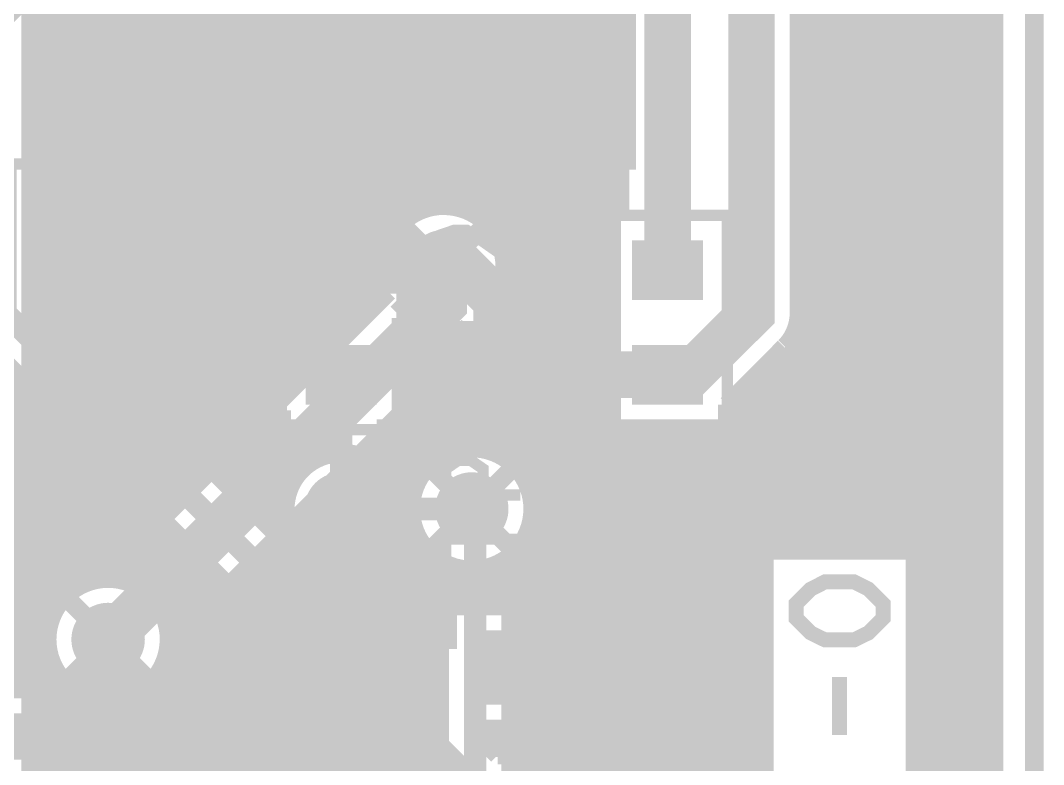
# Model space of a CAD drawing. Extents: x -5 to 90, y -49 to 54.
# Drawn here: x 31.19 to 45.13, y 23.19 to 33.32 of the extents above; entities that cross this region are included whole.
import ezdxf

# ---------------------------------------------------------------- set-up
doc = ezdxf.new("R2010")
doc.units = 0
doc.header["$MEASUREMENT"] = 0
doc.layers.get('0').update_dxf_attribs({"linetype": 'CONTINUOUS'})
for name, color, linetype in [('22-310-0_BOT', 7, 'CONTINUOUS'), ('22-310-0_DRD', 7, 'CONTINUOUS'), ('22-310-0_DRL', 2, 'CONTINUOUS'), ('22-310-0_SMT', 3, 'CONTINUOUS'), ('22-310-0_SPT', 5, 'CONTINUOUS'), ('22-310-0_SST', 14, 'CONTINUOUS'), ('22-310-0_TOP', 9, 'CONTINUOUS'), ('THRUHOLE_TAP', 13, 'CONTINUOUS')]:
    doc.layers.add(name, color=color, linetype=linetype)

# ---------------------------------------------------------------- blocks, each defined once
blk = doc.blocks.new('ROUND_39')
at = {"const_width": 0.50038}
blk.add_lwpolyline([(-0.25019, 0, 1), (0.25019, 0, 1)], format="xyb", close=True, dxfattribs=at)
blk = doc.blocks.new('ROUND_50')
at = {"const_width": 0.10033}
blk.add_lwpolyline([(-0.050164, 0, 1), (0.050164, 0, 1)], format="xyb", close=True, dxfattribs=at)
blk = doc.blocks.new('ROUND_2')
at = {"const_width": 0.50038}
blk.add_lwpolyline([(-0.25019, 0, 1), (0.25019, 0, 1)], format="xyb", close=True, dxfattribs=at)
blk = doc.blocks.new('RECTANGLE_4')
blk.add_solid([(0.4826, 0.4064), (0.4826, -0.4064), (-0.4826, 0.4064), (-0.4826, -0.4064)])
blk = doc.blocks.new('RECTANGLE_21')
blk.add_solid([(0.508, 0.635), (0.508, -0.635), (-0.508, 0.635), (-0.508, -0.635)])
blk = doc.blocks.new('RECTANGLE_25')
blk.add_solid([(0.635, 0.508), (0.635, -0.508), (-0.635, 0.508), (-0.635, -0.508)])
blk = doc.blocks.new('ROUND_46')
at = {"const_width": 0.10033}
blk.add_lwpolyline([(-0.050164, 0, 1), (0.050164, 0, 1)], format="xyb", close=True, dxfattribs=at)

msp = doc.modelspace()

# ---------------------------------------------------------------- linework, layer by layer
at = {"layer": '22-310-0_BOT'}
for points, const_width in [([(37.3888, 44.9072), (37.3888, 30.68066)], 0.254), ([(37.6174, 44.6786), (37.6174, 30.47492)], 0.254), ([(37.846, 44.45), (37.846, 27.32532)], 0.254), ([(38.0746, 44.2214), (38.0746, 27.051)], 0.254), ([(38.3032, 43.9928), (38.3032, 19.99234)], 0.254), ([(38.5318, 43.7642), (38.5318, 19.70278)], 0.254), ([(38.7604, 43.5356), (38.7604, 5.7404)], 0.254), ([(33.274, 43.25112), (33.274, 26.6954)], 0.254), ([(35.1028, 43.2308), (35.1028, 28.5242)], 0.254), ([(38.989, 43.307), (38.989, 5.969)], 0.254), ([(33.0454, 43.14952), (33.0454, 26.4668)], 0.254), ([(39.2176, 43.0784), (39.2176, 6.1976)], 0.254), ([(32.8168, 42.93108), (32.8168, 26.2382)], 0.254), ([(33.5026, 42.98696), (33.5026, 26.924)], 0.254), ([(34.8742, 42.97426), (34.8742, 28.2956)], 0.254), ([(39.243, 43.053), (39.243, 6.223)], 0.254), ([(31.6738, 42.87012), (31.6738, 25.31872)], 0.254), ([(32.5882, 42.80916), (32.5882, 26.0096)], 0.254), ([(33.7312, 42.83964), (33.7312, 27.1526)], 0.254), ([(34.6456, 42.83456), (34.6456, 28.067)], 0.254), ([(31.9024, 42.77614), (31.9024, 25.56764)], 0.254), ([(32.131, 42.73804), (32.131, 25.68194)], 0.254), ([(32.3596, 42.7482), (32.3596, 25.781)], 0.254), ([(33.9598, 42.7609), (33.9598, 27.3812)], 0.254), ([(34.1884, 42.7355), (34.1884, 27.6098)], 0.254), ([(34.417, 42.75836), (34.417, 27.8384)], 0.254), ([(35.3314, 42.7355), (35.3314, 28.7528)], 0.254), ([(35.56, 42.7355), (35.56, 28.9814)], 0.254), ([(35.7886, 42.7355), (35.7886, 29.21)], 0.254), ([(36.0172, 42.7355), (36.0172, 29.4386)], 0.254), ([(36.2458, 42.7355), (36.2458, 30.39872)], 0.254), ([(36.4744, 42.7355), (36.4744, 30.64764)], 0.254), ([(36.703, 42.7355), (36.703, 30.76194)], 0.254), ([(36.9316, 42.7355), (36.9316, 30.80004)], 0.254), ([(37.1602, 42.7355), (37.1602, 30.77718)], 0.254), ([(31.4452, 38.83914), (31.4452, 22.47646)], 0.254), ([(31.3309, 38.64864), (31.3309, 22.66696)], 0.254), ([(39.243, 33.3756), (31.3309, 33.3756)], 0.254), ([(39.243, 33.147), (31.3309, 33.147)], 0.254), ([(39.243, 32.9184), (31.3309, 32.9184)], 0.254), ([(39.243, 32.6898), (31.3309, 32.6898)], 0.254), ([(39.243, 32.4612), (31.3309, 32.4612)], 0.254), ([(39.243, 32.2326), (31.3309, 32.2326)], 0.254), ([(39.243, 32.004), (31.3309, 32.004)], 0.254), ([(39.243, 31.7754), (31.3309, 31.7754)], 0.254), ([(39.243, 31.5468), (31.3309, 31.5468)], 0.254), ([(39.243, 31.3182), (31.3309, 31.3182)], 0.254), ([(39.243, 31.0896), (31.3309, 31.0896)], 0.254), ([(39.243, 30.861), (31.3309, 30.861)], 0.254), ([(36.45408, 30.6324), (31.3309, 30.6324)], 0.254), ([(39.243, 30.6324), (37.45992, 30.6324)], 0.254), ([(36.24834, 30.4038), (31.3309, 30.4038)], 0.254), ([(39.243, 30.4038), (37.66566, 30.4038)], 0.254), ([(36.15182, 30.1752), (31.3309, 30.1752)], 0.254), ([(32.385, 24.892), (36.957, 29.464), (36.957, 29.972)], 0.635), ([(39.243, 30.1752), (37.76218, 30.1752)], 0.254), ([(36.12642, 29.9466), (31.3309, 29.9466)], 0.254), ([(39.243, 29.9466), (37.78504, 29.9466)], 0.254), ([(36.16706, 29.718), (31.3309, 29.718)], 0.254), ([(39.243, 29.718), (37.74694, 29.718)], 0.254), ([(36.20262, 29.62656), (32.29356, 25.7175)], 0.254), ([(36.06546, 29.4894), (31.3309, 29.4894)], 0.254), ([(37.6174, 29.46908), (37.6174, 27.44978)], 0.254), ([(39.243, 29.4894), (37.63264, 29.4894)], 0.254), ([(35.83686, 29.2608), (31.3309, 29.2608)], 0.254), ([(39.243, 29.2608), (37.57168, 29.2608)], 0.254), ([(35.60826, 29.0322), (31.3309, 29.0322)], 0.254), ([(37.40658, 28.99918), (33.2105, 24.80056)], 0.254), ([(39.243, 29.0322), (37.4396, 29.0322)], 0.254), ([(37.3888, 28.97886), (37.3888, 27.49804)], 0.254), ([(35.37966, 28.8036), (31.3309, 28.8036)], 0.254), ([(37.1602, 28.75026), (37.1602, 27.48026)], 0.254), ([(39.243, 28.8036), (37.211, 28.8036)], 0.254), ([(35.15106, 28.575), (31.3309, 28.575)], 0.254), ([(36.9316, 28.52166), (36.9316, 27.3939)], 0.254), ([(39.243, 28.575), (36.9824, 28.575)], 0.254), ([(34.92246, 28.3464), (31.3309, 28.3464)], 0.254), ([(39.243, 28.3464), (36.7538, 28.3464)], 0.254), ([(36.703, 28.29306), (36.703, 27.2034)], 0.254), ([(34.69386, 28.1178), (31.3309, 28.1178)], 0.254), ([(36.4744, 28.06446), (36.4744, 19.99996)], 0.254), ([(39.243, 28.1178), (36.5252, 28.1178)], 0.254), ([(34.46526, 27.8892), (31.3309, 27.8892)], 0.254), ([(39.243, 27.8892), (36.2966, 27.8892)], 0.254), ([(36.2458, 27.83586), (36.2458, 19.71548)], 0.254), ([(34.23666, 27.6606), (31.3309, 27.6606)], 0.254), ([(36.0172, 27.60726), (36.0172, 19.72818)], 0.254), ([(39.243, 27.6606), (36.068, 27.6606)], 0.254), ([(34.00806, 27.432), (31.3309, 27.432)], 0.254), ([(35.7886, 27.37866), (35.7886, 20.00504)], 0.254), ([(37.01034, 27.432), (35.8394, 27.432)], 0.254), ([(39.243, 27.432), (37.66566, 27.432)], 0.254), ([(33.77946, 27.2034), (31.3309, 27.2034)], 0.254), ([(36.703, 27.2034), (35.6108, 27.2034)], 0.254), ([(39.243, 27.2034), (37.973, 27.2034)], 0.254), ([(35.56, 27.15006), (35.56, 20.17522)], 0.254), ([(33.55086, 26.9748), (31.3309, 26.9748)], 0.254), ([(35.3314, 26.92146), (35.3314, 20.2819)], 0.254), ([(36.56584, 26.9748), (35.3822, 26.9748)], 0.254), ([(39.243, 26.9748), (38.11016, 26.9748)], 0.254), ([(33.32226, 26.7462), (31.3309, 26.7462)], 0.254), ([(35.1028, 26.69286), (35.1028, 20.34032)], 0.254), ([(36.5125, 26.7462), (35.1536, 26.7462)], 0.254), ([(37.38372, 19.02968), (37.38372, 26.62174), (37.338, 26.67)], 0.3048), ([(39.243, 26.7462), (38.1635, 26.7462)], 0.254), ([(33.09366, 26.5176), (31.3309, 26.5176)], 0.254), ([(36.52266, 26.5176), (34.925, 26.5176)], 0.254), ([(39.243, 26.5176), (38.15334, 26.5176)], 0.254), ([(34.8742, 26.46426), (34.8742, 20.3581)], 0.254), ([(32.86506, 26.289), (31.3309, 26.289)], 0.254), ([(34.6456, 26.23566), (34.6456, 20.33778)], 0.254), ([(36.6014, 26.289), (34.6964, 26.289)], 0.254), ([(39.243, 26.289), (38.0746, 26.289)], 0.254), ([(38.0746, 26.28646), (38.0746, 20.1676)], 0.254), ([(36.703, 26.1366), (36.703, 20.17268)], 0.254), ([(32.63646, 26.0604), (31.3309, 26.0604)], 0.254), ([(34.417, 26.00706), (34.417, 20.27428)], 0.254), ([(36.77412, 26.0604), (34.4678, 26.0604)], 0.254), ([(36.90112, 25.96388), (36.90112, 20.2692)], 0.254), ([(37.86632, 26.02992), (37.86632, 20.2692)], 0.254), ([(39.243, 26.0604), (37.89934, 26.0604)], 0.254), ([(32.40786, 25.8318), (31.3309, 25.8318)], 0.254), ([(36.90112, 25.8318), (34.2392, 25.8318)], 0.254), ([(39.243, 25.8318), (37.86632, 25.8318)], 0.254), ([(34.1884, 25.77846), (34.1884, 20.16252)], 0.254), ([(31.95828, 25.6032), (31.3309, 25.6032)], 0.254), ([(33.9598, 25.54986), (33.9598, 19.98472)], 0.254), ([(36.90112, 25.6032), (34.0106, 25.6032)], 0.254), ([(39.243, 25.6032), (37.86632, 25.6032)], 0.254), ([(31.70936, 25.3746), (31.3309, 25.3746)], 0.254), ([(36.90112, 25.3746), (33.782, 25.3746)], 0.254), ([(39.243, 25.3746), (37.86632, 25.3746)], 0.254), ([(33.7312, 25.32126), (33.7312, 19.69008)], 0.254), ([(31.59506, 25.146), (31.3309, 25.146)], 0.254), ([(36.90112, 25.146), (33.5534, 25.146)], 0.254), ([(39.243, 25.146), (37.86632, 25.146)], 0.254), ([(33.5026, 25.09266), (33.5026, 19.75104)], 0.254), ([(31.55442, 24.9174), (31.3309, 24.9174)], 0.254), ([(33.274, 24.86406), (33.274, 20.01774)], 0.254), ([(36.90112, 24.9174), (33.3248, 24.9174)], 0.254), ([(39.243, 24.9174), (37.86632, 24.9174)], 0.254), ([(31.57982, 24.6888), (31.3309, 24.6888)], 0.254), ([(36.90112, 24.6888), (33.19018, 24.6888)], 0.254), ([(39.243, 24.6888), (37.86632, 24.6888)], 0.254), ([(31.67634, 24.4602), (31.3309, 24.4602)], 0.254), ([(31.6738, 24.46528), (31.6738, 20.15236)], 0.254), ([(36.90112, 24.4602), (33.09366, 24.4602)], 0.254), ([(39.243, 24.4602), (37.86632, 24.4602)], 0.254), ([(33.0454, 24.38908), (33.0454, 20.18284)], 0.254), ([(31.88208, 24.2316), (31.3309, 24.2316)], 0.254), ([(31.9024, 24.21636), (31.9024, 20.2692)], 0.254), ([(32.8168, 24.18334), (32.8168, 20.28698)], 0.254), ([(36.90112, 24.2316), (32.88792, 24.2316)], 0.254), ([(39.243, 24.2316), (37.86632, 24.2316)], 0.254), ([(36.90112, 24.003), (31.3309, 24.003)], 0.254), ([(32.131, 24.10206), (32.131, 20.33524)], 0.254), ([(32.3596, 24.06142), (32.3596, 20.3581)], 0.254), ([(32.5882, 24.08682), (32.5882, 20.34286)], 0.254), ([(39.243, 24.003), (37.86632, 24.003)], 0.254), ([(36.90112, 23.7744), (31.3309, 23.7744)], 0.254), ([(39.243, 23.7744), (37.86632, 23.7744)], 0.254), ([(36.90112, 23.5458), (31.3309, 23.5458)], 0.254), ([(39.243, 23.5458), (37.86632, 23.5458)], 0.254), ([(36.90112, 23.3172), (31.3309, 23.3172)], 0.254), ([(39.243, 23.3172), (37.86632, 23.3172)], 0.254), ([(36.90112, 23.0886), (31.3309, 23.0886)], 0.254), ([(39.243, 23.0886), (37.86632, 23.0886)], 0.254)]:
    msp.add_lwpolyline(points, dxfattribs=dict(at, const_width=const_width))
at = {"layer": '22-310-0_BOT', "const_width": 0.254}
for points in [[(36.957, 30.80258, 0.4142136), (36.12642, 29.972)], [(37.78758, 29.972, 0.4142136), (36.957, 30.80258)], [(36.12642, 29.972, 0.107768), (36.20183, 29.6262)], [(37.6047, 29.45384, 0.1703036), (37.78646, 29.972)], [(37.4142, 29.0068, 0.1948388), (37.6035, 29.45386)], [(37.4142, 29.0068, 0.1948388), (37.6035, 29.45386)], [(37.338, 27.50058, 0.4142136), (36.50742, 26.67)], [(38.16858, 26.67, 0.4142136), (37.338, 27.50058)], [(36.50742, 26.67, 0.2598037), (36.90099, 25.96368)], [(37.86632, 26.02992, 0.223819), (38.16795, 26.67)], [(32.29356, 25.7175, 0.3822592), (31.55442, 24.892)], [(31.55442, 24.892, 0.4142136), (32.385, 24.06142)], [(32.385, 24.06142, 0.3822599), (33.2105, 24.80056)]]:
    msp.add_lwpolyline(points, format="xyb", dxfattribs=at)
at = {"layer": '22-310-0_DRD', "const_width": 0.254}
for points in [[(44.99864, 54.0004), (44.99864, -4.0005), (-4.99872, -4.0005), (-4.99872, 54.0004), (44.99864, 54.0004)], [(39.116, 31.369), (37.846, 30.099)], [(39.116, 30.099), (37.846, 31.369)], [(39.116, 31.369), (37.846, 30.099)], [(39.116, 30.099), (37.846, 31.369)], [(39.116, 31.369), (37.846, 30.099)], [(39.116, 30.099), (37.846, 31.369)], [(37.592, 30.607), (36.322, 29.337)], [(37.592, 29.337), (36.322, 30.607)], [(37.973, 27.305), (36.703, 26.035)], [(37.973, 26.035), (36.703, 27.305)], [(39.37, 27.305), (38.1, 26.035)], [(39.37, 26.035), (38.1, 27.305)], [(33.02, 25.527), (31.75, 24.257)], [(33.02, 24.257), (31.75, 25.527)]]:
    msp.add_lwpolyline(points, dxfattribs=at)
at = {"layer": '22-310-0_DRL', "const_width": 0.254}
msp.add_lwpolyline([(44.99864, 54.0004), (44.99864, -4.0005), (-4.99872, -4.0005), (-4.99872, 54.0004), (44.99864, 54.0004)], dxfattribs=at)
at = {"layer": '22-310-0_SST'}
for points, const_width in [([(30.988, 31.369), (35.052, 31.369), (35.052, 35.941), (33.274, 35.941), (33.02, 35.687), (32.766, 35.941), (30.988, 35.941), (30.988, 31.369)], 0.1524), ([(35.433, 31.369), (39.497, 31.369), (39.497, 35.941), (37.719, 35.941), (37.465, 35.687), (37.211, 35.941), (35.433, 35.941), (35.433, 31.369)], 0.1524), ([(32.8295, 30.6705), (32.8295, 27.7495), (34.4678, 27.7495), (34.4678, 30.6705), (32.8295, 30.6705)], 0.1524), ([(36.3855, 27.7495), (36.3855, 30.6705), (34.7472, 30.6705), (34.7472, 27.7495), (36.3855, 27.7495)], 0.1524), ([(39.1795, 30.6705), (39.1795, 27.7495), (40.8178, 27.7495), (40.8178, 30.6705), (39.1795, 30.6705)], 0.1524), ([(31.94558, 30.15234), (31.94558, 30.50794), (32.11576, 30.56636), (32.2834, 30.56636), (32.45358, 30.50794), (32.45358, 30.15234), (32.2834, 30.09392), (32.11576, 30.09392), (31.43758, 30.33014)], 0.1524), ([(37.94506, 30.4673), (37.94506, 29.99486), (37.26942, 30.4673), (37.09924, 30.4673), (36.92906, 30.40888), (36.92906, 30.05328), (37.09924, 29.99486)], 0.1524), ([(31.94558, 29.25572), (31.94558, 29.61132), (31.7754, 29.72816), (31.60776, 29.72816), (31.43758, 29.61132), (31.43758, 29.25572), (32.45358, 29.25572)], 0.1524), ([(31.94558, 29.55036), (32.45358, 29.72816)], 0.1524), ([(37.43706, 29.15666), (37.43706, 29.51226), (37.26942, 29.6291), (37.09924, 29.6291), (36.92906, 29.51226), (36.92906, 29.15666), (37.94506, 29.15666)], 0.1524), ([(37.43706, 29.4513), (37.94506, 29.6291)], 0.1524), ([(37.66312, 28.17114), (37.66312, 27.6987), (36.98494, 27.93492), (36.98494, 28.0543), (38.00094, 28.0543)], 0.1524), ([(40.4114, 26.91892), (40.58158, 27.03576), (40.58158, 27.27452), (40.4114, 27.39136), (40.24376, 27.39136), (39.9034, 27.15514), (39.56558, 27.39136), (39.56558, 26.91892)], 0.1524), ([(37.49294, 26.8605), (37.49294, 27.2161), (37.32276, 27.33294), (37.15512, 27.33294), (36.98494, 27.2161), (36.98494, 26.8605), (38.00094, 26.8605)], 0.1524), ([(40.07358, 26.08072), (40.07358, 26.43632), (39.9034, 26.55316), (39.73576, 26.55316), (39.56558, 26.43632), (39.56558, 26.08072), (40.58158, 26.08072)], 0.1524), ([(40.07358, 26.37536), (40.58158, 26.55316)], 0.1524), ([(36.98494, 26.49474), (36.98494, 26.0223)], 0.1524), ([(38.00094, 26.25852), (36.98494, 26.25852)], 0.1524), ([(42.94124, 25.18156), (42.74312, 24.98344), (42.545, 24.88692), (42.14876, 24.88692), (41.95318, 24.98344), (41.75506, 25.18156), (41.75506, 25.37968), (41.95318, 25.5778), (42.14876, 25.67686), (42.545, 25.67686), (42.74312, 25.5778), (42.94124, 25.37968), (42.94124, 25.18156)], 0.2032), ([(39.116, 21.463), (39.116, 25.527), (34.544, 25.527), (34.544, 23.749), (34.798, 23.495), (34.544, 23.241), (34.544, 21.463), (39.116, 21.463)], 0.1524), ([(33.2105, 21.3995), (33.2105, 24.3205), (31.5722, 24.3205), (31.5722, 21.3995), (33.2105, 21.3995)], 0.1524), ([(42.34688, 24.38146), (42.34688, 23.59152)], 0.2032)]:
    msp.add_lwpolyline(points, dxfattribs=dict(at, const_width=const_width))
at = {"layer": '22-310-0_SST', "const_width": 0.254}
for points in [[(35.56, 27.432, 0.4142136), (34.798, 26.67)], [(36.322, 26.67, 0.4142136), (35.56, 27.432)], [(34.798, 26.67, 0.4142136), (35.56, 25.908)], [(35.56, 25.908, 0.4142136), (36.322, 26.67)]]:
    msp.add_lwpolyline(points, format="xyb", dxfattribs=at)
at = {"layer": '22-310-0_TOP'}
for points, const_width in [([(41.9608, 45.72), (41.9608, 26.10866)], 0.254), ([(42.1894, 45.72), (42.1894, 26.10866)], 0.254), ([(44.0182, 45.72), (44.0182, 4.191)], 0.254), ([(44.2468, 45.72), (44.2468, 4.191)], 0.254), ([(44.45, 45.72), (44.45, 4.191)], 0.254), ([(42.418, 45.39234), (42.418, 26.10866)], 0.254), ([(42.6466, 45.085), (42.6466, 26.10866)], 0.254), ([(43.7896, 45.15612), (43.7896, 4.191)], 0.254), ([(42.8752, 44.94784), (42.8752, 26.10866)], 0.254), ([(43.1038, 44.8945), (43.1038, 26.10866)], 0.254), ([(43.3324, 44.90466), (43.3324, 26.10866)], 0.254), ([(43.561, 44.9834), (43.561, 4.191)], 0.254), ([(36.86048, 38.735), (37.465, 38.735), (41.148, 35.052), (41.148, 29.337), (40.3098, 28.4988), (40.005, 28.4988)], 0.635), ([(40.005, 29.9212), (40.005, 33.655), (38.862, 34.798), (37.465, 34.798)], 0.635), ([(41.7957, 35.052), (41.7957, 29.337)], 0.254), ([(37.3888, 33.8328), (37.3888, 30.68066)], 0.254), ([(37.6174, 33.8328), (37.6174, 30.47492)], 0.254), ([(36.449, 32.512), (35.306, 33.655), (31.242, 33.655), (29.845, 32.258), (28.829, 31.242), (26.162, 31.242), (24.765, 29.845)], 0.3048), ([(37.2872, 33.4772), (37.2872, 31.5468)], 0.254), ([(37.6428, 33.4772), (37.6428, 31.5468)], 0.254), ([(38.481, 33.4772), (38.481, 32.512)], 0.254), ([(39.3192, 33.42386), (39.3192, 31.5468)], 0.254), ([(39.3192, 33.42386), (39.3573, 33.38576)], 0.254), ([(39.3573, 33.38576), (39.3573, 30.6578)], 0.254), ([(37.6428, 33.2486), (37.2872, 33.2486)], 0.254), ([(39.3573, 33.2486), (39.3192, 33.2486)], 0.254), ([(44.45, 33.2486), (41.7957, 33.2486)], 0.254), ([(33.1978, 33.1724), (32.8422, 33.1724)], 0.254), ([(32.8422, 33.1724), (32.8422, 31.5468)], 0.254), ([(33.0454, 33.1724), (33.0454, 30.6578)], 0.254), ([(33.1978, 33.1724), (33.1978, 31.5468)], 0.254), ([(34.8742, 33.1724), (34.8742, 31.5468)], 0.254), ([(35.10534, 33.1724), (34.8742, 33.1724)], 0.254), ([(34.8742, 33.1724), (34.8742, 30.6578)], 0.254), ([(35.1028, 33.1724), (35.1028, 30.6578)], 0.254), ([(35.10534, 33.1724), (35.6108, 32.66694)], 0.254), ([(33.1978, 33.02), (32.8422, 33.02)], 0.254), ([(35.25774, 33.02), (34.8742, 33.02)], 0.254), ([(35.3314, 32.94634), (35.3314, 30.6578)], 0.254), ([(37.6428, 33.02), (37.2872, 33.02)], 0.254), ([(39.3573, 33.02), (39.3192, 33.02)], 0.254), ([(44.45, 33.02), (41.7957, 33.02)], 0.254), ([(33.1978, 32.7914), (32.8422, 32.7914)], 0.254), ([(35.48634, 32.7914), (34.8742, 32.7914)], 0.254), ([(37.6428, 32.7914), (37.2872, 32.7914)], 0.254), ([(39.3573, 32.7914), (39.3192, 32.7914)], 0.254), ([(44.45, 32.7914), (41.7957, 32.7914)], 0.254), ([(35.56, 32.71774), (35.56, 30.6578)], 0.254), ([(35.6108, 32.66694), (35.6108, 31.5468)], 0.254), ([(33.655, 28.4988), (33.3502, 28.4988), (32.004, 29.845), (32.004, 32.512)], 0.3048), ([(33.1978, 32.5628), (32.8422, 32.5628)], 0.254), ([(33.1978, 32.512), (34.036, 32.512)], 0.254), ([(38.481, 30.734), (37.973, 31.242), (34.163, 31.242), (34.036, 31.369), (34.036, 32.512)], 0.3048), ([(34.036, 32.512), (34.036, 31.369), (34.163, 31.242), (37.973, 31.242), (38.481, 30.734)], 0.3048), ([(38.481, 30.734), (37.973, 31.242), (34.163, 31.242), (34.036, 31.369), (34.036, 32.512)], 0.3048), ([(34.036, 31.5468), (34.036, 32.512)], 0.254), ([(34.8742, 32.512), (34.036, 32.512)], 0.254), ([(35.6108, 32.5628), (34.8742, 32.5628)], 0.254), ([(37.6428, 32.5628), (37.2872, 32.5628)], 0.254), ([(37.6428, 32.512), (38.481, 32.512)], 0.254), ([(38.481, 31.5468), (38.481, 32.512)], 0.254), ([(39.3573, 32.5628), (39.3192, 32.5628)], 0.254), ([(44.45, 32.5628), (41.7957, 32.5628)], 0.254), ([(37.973, 22.479), (37.846, 22.479), (36.83, 23.495), (36.83, 24.257), (36.068, 25.019), (35.306, 25.019), (30.988, 29.337), (30.988, 31.242), (29.972, 32.258), (29.845, 32.258), (28.829, 31.242), (26.162, 31.242), (24.765, 29.845)], 0.3048), ([(33.1978, 32.3342), (32.8422, 32.3342)], 0.254), ([(35.6108, 32.3342), (34.8742, 32.3342)], 0.254), ([(37.6428, 32.3342), (37.2872, 32.3342)], 0.254), ([(39.3573, 32.3342), (39.3192, 32.3342)], 0.254), ([(44.45, 32.3342), (41.7957, 32.3342)], 0.254), ([(33.1978, 32.1056), (32.8422, 32.1056)], 0.254), ([(35.6108, 32.1056), (34.8742, 32.1056)], 0.254), ([(37.6428, 32.1056), (37.2872, 32.1056)], 0.254), ([(39.3573, 32.1056), (39.3192, 32.1056)], 0.254), ([(44.45, 32.1056), (41.7957, 32.1056)], 0.254), ([(33.1978, 31.877), (32.8422, 31.877)], 0.254), ([(35.6108, 31.877), (34.8742, 31.877)], 0.254), ([(37.6428, 31.877), (37.2872, 31.877)], 0.254), ([(39.3573, 31.877), (39.3192, 31.877)], 0.254), ([(44.45, 31.877), (41.7957, 31.877)], 0.254), ([(33.1978, 31.6484), (32.8422, 31.6484)], 0.254), ([(35.6108, 31.6484), (34.8742, 31.6484)], 0.254), ([(37.6428, 31.6484), (37.2872, 31.6484)], 0.254), ([(39.3573, 31.6484), (39.3192, 31.6484)], 0.254), ([(44.45, 31.6484), (41.7957, 31.6484)], 0.254), ([(32.4866, 31.5468), (32.4866, 30.04566)], 0.254), ([(32.8422, 31.5468), (32.4866, 31.5468)], 0.254), ([(32.5882, 31.5468), (32.5882, 29.94406)], 0.254), ([(32.8168, 31.5468), (32.8168, 29.71546)], 0.254), ([(34.8742, 31.5468), (33.1978, 31.5468)], 0.254), ([(33.274, 31.5468), (33.274, 30.6578)], 0.254), ([(33.5026, 31.5468), (33.5026, 30.6578)], 0.254), ([(33.7312, 31.5468), (33.7312, 30.6578)], 0.254), ([(33.9598, 31.5468), (33.9598, 30.6578)], 0.254), ([(34.1884, 31.5468), (34.1884, 30.6578)], 0.254), ([(34.417, 31.5468), (34.417, 30.6578)], 0.254), ([(34.6456, 31.5468), (34.6456, 28.9814)], 0.254), ([(37.2872, 31.5468), (35.6108, 31.5468)], 0.254), ([(35.7886, 31.5468), (35.7886, 30.6578)], 0.254), ([(36.0172, 31.5468), (36.0172, 30.6578)], 0.254), ([(36.2458, 31.5468), (36.2458, 30.6578)], 0.254), ([(36.4744, 31.5468), (36.4744, 30.64764)], 0.254), ([(36.703, 31.5468), (36.703, 30.76194)], 0.254), ([(36.9316, 31.5468), (36.9316, 30.80004)], 0.254), ([(37.1602, 31.5468), (37.1602, 30.77718)], 0.254), ([(39.3192, 31.5468), (37.6428, 31.5468)], 0.254), ([(37.846, 31.5468), (37.846, 30.2514)], 0.254), ([(38.0746, 31.5468), (38.0746, 30.0228)], 0.254), ([(38.3032, 31.5468), (38.3032, 29.7942)], 0.254), ([(38.5318, 31.5468), (38.5318, 29.5656)], 0.254), ([(38.7604, 31.5468), (38.7604, 29.337)], 0.254), ([(38.989, 31.5468), (38.989, 29.1465)], 0.254), ([(39.2176, 31.5468), (39.2176, 30.6578)], 0.254), ([(39.3573, 31.4198), (32.4866, 31.4198)], 0.254), ([(44.45, 31.4198), (41.7957, 31.4198)], 0.254), ([(39.3573, 31.1912), (32.4866, 31.1912)], 0.254), ([(44.45, 31.1912), (41.7957, 31.1912)], 0.254), ([(39.3573, 30.9626), (32.4866, 30.9626)], 0.254), ([(44.45, 30.9626), (41.7957, 30.9626)], 0.254), ([(36.62934, 30.734), (32.4866, 30.734)], 0.254), ([(39.3573, 30.734), (37.28466, 30.734)], 0.254), ([(44.45, 30.734), (41.7957, 30.734)], 0.254), ([(34.4678, 30.6578), (32.8422, 30.6578), (32.8422, 29.69006)], 0.254), ([(33.655, 30.6578), (33.655, 29.9212)], 0.254), ([(34.4678, 30.6578), (34.4678, 29.2354)], 0.254), ([(36.3728, 30.6578), (34.7472, 30.6578)], 0.254), ([(34.7472, 30.6578), (34.7472, 29.2354)], 0.254), ([(36.3728, 30.6578), (36.3728, 30.6197)], 0.254), ([(36.43884, 30.6197), (36.3728, 30.6197)], 0.254), ([(39.1922, 30.6578), (39.1922, 29.2354)], 0.254), ([(39.3573, 30.6578), (39.1922, 30.6578)], 0.254), ([(32.8422, 30.5054), (32.4866, 30.5054)], 0.254), ([(34.7472, 30.5054), (34.4678, 30.5054)], 0.254), ([(39.1922, 30.5054), (37.592, 30.5054)], 0.254), ([(44.45, 30.5054), (41.7957, 30.5054)], 0.254), ([(32.8422, 30.2768), (32.4866, 30.2768)], 0.254), ([(34.7472, 30.2768), (34.4678, 30.2768)], 0.254), ([(37.72662, 30.37078), (38.9509, 29.1465)], 0.254), ([(39.1922, 30.2768), (37.8206, 30.2768)], 0.254), ([(44.45, 30.2768), (41.7957, 30.2768)], 0.254), ([(36.957, 29.972), (35.6108, 29.972), (35.56, 29.9212)], 0.635), ([(40.005, 28.4988), (38.6842, 28.4988), (37.2618, 29.9212), (35.56, 29.9212)], 0.635), ([(32.8422, 30.0482), (32.4866, 30.0482)], 0.254), ([(32.4866, 30.04566), (32.8422, 29.69006)], 0.254), ([(34.7472, 30.0482), (34.4678, 30.0482)], 0.254), ([(39.1922, 30.0482), (38.0492, 30.0482)], 0.254), ([(44.45, 30.0482), (41.7957, 30.0482)], 0.254), ([(32.8422, 29.9212), (33.655, 29.9212)], 0.254), ([(34.4678, 29.9212), (33.655, 29.9212)], 0.254), ([(32.8422, 29.8196), (32.71266, 29.8196)], 0.254), ([(34.7472, 29.8196), (34.4678, 29.8196)], 0.254), ([(39.1922, 29.8196), (38.2778, 29.8196)], 0.254), ([(44.45, 29.8196), (41.7957, 29.8196)], 0.254), ([(34.7472, 29.591), (34.4678, 29.591)], 0.254), ([(39.1922, 29.591), (38.5064, 29.591)], 0.254), ([(44.45, 29.591), (41.7957, 29.591)], 0.254), ([(34.7472, 29.3624), (34.4678, 29.3624)], 0.254), ([(39.1922, 29.3624), (38.735, 29.3624)], 0.254), ([(44.45, 29.3624), (41.7957, 29.3624)], 0.254), ([(34.4678, 29.2354), (34.4678, 29.1846)], 0.254), ([(34.4678, 29.1846), (34.4678, 28.9814)], 0.254), ([(34.7472, 29.2354), (34.7472, 29.1846)], 0.254), ([(34.7472, 29.1846), (34.7472, 28.9814)], 0.254), ([(36.50996, 29.2735), (36.3728, 29.2735)], 0.254), ([(36.3728, 29.2735), (36.3728, 29.2354)], 0.254), ([(36.3728, 29.2354), (36.3728, 29.1846)], 0.254), ([(36.3728, 29.1846), (36.3728, 27.7622)], 0.254), ([(36.4744, 29.2735), (36.4744, 27.1526)], 0.254), ([(36.703, 29.18206), (36.703, 27.2034)], 0.254), ([(36.9316, 29.14142), (36.9316, 27.3939)], 0.254), ([(37.1094, 29.15666), (38.21938, 28.04668)], 0.254), ([(39.1922, 29.1465), (38.9509, 29.1465)], 0.254), ([(39.1922, 29.2354), (39.1922, 29.1846)], 0.254), ([(39.1922, 29.1846), (39.1922, 29.1465)], 0.254), ([(34.7472, 29.1338), (34.4678, 29.1338)], 0.254), ([(37.13226, 29.1338), (36.3728, 29.1338)], 0.254), ([(37.1602, 29.10586), (37.1602, 27.48026)], 0.254), ([(39.1922, 29.1338), (38.9636, 29.1338)], 0.254), ([(41.7322, 29.0576), (41.7322, 26.10866)], 0.254), ([(44.45, 29.1338), (41.76268, 29.1338)], 0.254), ([(34.7472, 28.9814), (34.4678, 28.9814)], 0.254), ([(37.36086, 28.9052), (36.3728, 28.9052)], 0.254), ([(37.3888, 28.87726), (37.3888, 27.49804)], 0.254), ([(41.59758, 28.87218), (40.8178, 28.08986)], 0.254), ([(44.45, 28.9052), (41.6306, 28.9052)], 0.254), ([(30.88894, 28.7528), (34.95802, 24.68372)], 0.254), ([(41.5036, 28.77566), (41.5036, 26.10866)], 0.254), ([(37.58946, 28.6766), (36.3728, 28.6766)], 0.254), ([(37.6174, 28.64866), (37.6174, 27.44978)], 0.254), ([(44.45, 28.6766), (41.402, 28.6766)], 0.254), ([(31.19374, 28.448), (30.88894, 28.448)], 0.254), ([(35.56, 28.4988), (33.655, 28.4988)], 0.3048), ([(35.56, 28.4988), (35.56, 26.67)], 0.3048), ([(37.81806, 28.448), (36.3728, 28.448)], 0.254), ([(44.45, 28.448), (41.1734, 28.448)], 0.254), ([(41.275, 28.54706), (41.275, 4.191)], 0.254), ([(31.2166, 28.42514), (31.2166, 24.2189)], 0.254), ([(37.846, 28.42006), (37.846, 27.32532)], 0.254), ([(41.0464, 28.31846), (41.0464, 4.191)], 0.254), ([(31.42234, 28.2194), (30.88894, 28.2194)], 0.254), ([(31.4452, 28.19654), (31.4452, 24.2189)], 0.254), ([(38.04666, 28.2194), (36.3728, 28.2194)], 0.254), ([(38.0746, 28.19146), (38.0746, 27.051)], 0.254), ([(44.45, 28.2194), (40.9448, 28.2194)], 0.254), ([(40.8178, 28.08986), (40.8178, 4.191)], 0.254), ([(40.8178, 28.08986), (40.8178, 27.7622)], 0.254), ([(31.65094, 27.9908), (30.88894, 27.9908)], 0.254), ([(31.6738, 27.96794), (31.6738, 25.31872)], 0.254), ([(34.4678, 28.0162), (34.4678, 27.7622)], 0.254), ([(34.7472, 28.0162), (34.4678, 28.0162)], 0.254), ([(34.7472, 27.9908), (34.4678, 27.9908)], 0.254), ([(34.6456, 28.0162), (34.6456, 26.36266)], 0.254), ([(34.7472, 28.0162), (34.7472, 27.7622)], 0.254), ([(38.28288, 27.9908), (36.3728, 27.9908)], 0.254), ([(38.3032, 27.97556), (38.3032, 25.3492)], 0.254), ([(44.45, 27.9908), (40.8178, 27.9908)], 0.254), ([(31.87954, 27.7622), (30.88894, 27.7622)], 0.254), ([(34.4678, 27.7622), (33.24606, 27.7622)], 0.254), ([(33.24606, 27.7622), (35.50666, 25.5016)], 0.254), ([(35.0774, 27.7622), (33.24606, 27.7622)], 0.254), ([(33.274, 27.7622), (33.274, 27.73426)], 0.254), ([(33.5026, 27.7622), (33.5026, 27.50566)], 0.254), ([(33.7312, 27.7622), (33.7312, 27.27706)], 0.254), ([(33.9598, 27.7622), (33.9598, 27.04846)], 0.254), ([(34.1884, 27.7622), (34.1884, 26.81986)], 0.254), ([(34.417, 27.7622), (34.417, 26.59126)], 0.254), ([(35.0774, 27.7622), (34.7472, 27.7622)], 0.254), ([(34.8742, 27.7622), (34.8742, 27.13736)], 0.254), ([(35.0774, 27.7622), (35.0774, 27.34564)], 0.254), ([(36.0426, 27.7622), (36.0426, 27.34564)], 0.254), ([(36.3728, 27.7622), (36.0426, 27.7622)], 0.254), ([(44.45, 27.7622), (36.0426, 27.7622)], 0.254), ([(36.2458, 27.7622), (36.2458, 27.1526)], 0.254), ([(38.5318, 27.86888), (38.5318, 25.3492)], 0.254), ([(39.1922, 27.8511), (38.6842, 27.8511)], 0.254), ([(38.7604, 27.8511), (38.7604, 25.3492)], 0.254), ([(38.989, 27.8511), (38.989, 21.36394)], 0.254), ([(39.1922, 27.8511), (39.1922, 27.7622)], 0.254), ([(40.8178, 27.7622), (39.1922, 27.7622)], 0.254), ([(39.2176, 27.7622), (39.2176, 21.15566)], 0.254), ([(39.4462, 27.7622), (39.4462, 20.92706)], 0.254), ([(39.6748, 27.7622), (39.6748, 20.69846)], 0.254), ([(39.9034, 27.7622), (39.9034, 4.191)], 0.254), ([(40.132, 27.7622), (40.132, 4.191)], 0.254), ([(40.3606, 27.7622), (40.3606, 4.191)], 0.254), ([(40.5892, 27.7622), (40.5892, 4.191)], 0.254), ([(31.9024, 27.73934), (31.9024, 25.56764)], 0.254), ([(32.10814, 27.5336), (30.88894, 27.5336)], 0.254), ([(32.131, 27.51074), (32.131, 25.68194)], 0.254), ([(35.0774, 27.5336), (33.47466, 27.5336)], 0.254), ([(44.45, 27.5336), (36.0426, 27.5336)], 0.254), ([(32.33674, 27.305), (28.5115, 27.305)], 0.254), ([(32.3596, 27.28214), (32.3596, 25.72004)], 0.254), ([(35.0266, 27.305), (33.70326, 27.305)], 0.254), ([(36.8046, 27.305), (36.0934, 27.305)], 0.254), ([(44.45, 27.305), (37.8714, 27.305)], 0.254), ([(32.56534, 27.0764), (28.5115, 27.0764)], 0.254), ([(32.5882, 27.05354), (32.5882, 25.69718)], 0.254), ([(34.8361, 27.0764), (33.93186, 27.0764)], 0.254), ([(36.66236, 27.1526), (36.23564, 27.1526)], 0.254), ([(44.45, 27.0764), (38.0619, 27.0764)], 0.254), ([(32.79394, 26.8478), (28.5115, 26.8478)], 0.254), ([(32.8168, 26.82494), (32.8168, 25.60066)], 0.254), ([(34.74974, 26.8478), (34.16046, 26.8478)], 0.254), ([(44.45, 26.8478), (38.14826, 26.8478)], 0.254), ([(37.338, 26.67), (35.56, 26.67)], 0.3048), ([(38.735, 26.67), (37.973, 25.908), (37.973, 24.511)], 0.3048), ([(33.02254, 26.6192), (30.0228, 26.6192)], 0.254), ([(33.0454, 26.59634), (33.0454, 25.39492)], 0.254), ([(34.73196, 26.6192), (34.38906, 26.6192)], 0.254), ([(44.45, 26.6192), (38.16604, 26.6192)], 0.254), ([(33.25114, 26.3906), (30.0228, 26.3906)], 0.254), ([(33.274, 26.36774), (33.274, 22.7965)], 0.254), ([(34.77768, 26.3906), (34.61766, 26.3906)], 0.254), ([(44.45, 26.3906), (38.11778, 26.3906)], 0.254), ([(38.0746, 26.28646), (38.0746, 25.3492)], 0.254), ([(33.47974, 26.162), (30.0228, 26.162)], 0.254), ([(33.5026, 26.13914), (33.5026, 22.987)], 0.254), ([(34.90468, 26.162), (34.84626, 26.162)], 0.254), ([(34.8742, 26.20264), (34.8742, 26.13406)], 0.254), ([(36.68268, 26.162), (36.21532, 26.162)], 0.254), ([(36.66236, 26.1874), (36.23564, 26.1874)], 0.254), ([(36.2458, 26.1874), (36.2458, 25.46604)], 0.254), ([(36.4744, 26.1874), (36.4744, 25.29586)], 0.254), ([(36.703, 26.1366), (36.703, 25.06726)], 0.254), ([(44.45, 26.162), (37.99332, 26.162)], 0.254), ([(43.37304, 26.10866), (41.32326, 26.10866), (41.32326, 15.5829)], 0.254), ([(43.37304, 26.10866), (43.37304, 15.5829)], 0.254), ([(33.70834, 25.9334), (30.0228, 25.9334)], 0.254), ([(35.17646, 25.9334), (35.07486, 25.9334)], 0.254), ([(35.1028, 25.97658), (35.1028, 25.90546)], 0.254), ([(36.95446, 25.9334), (35.941, 25.9334)], 0.254), ([(36.0172, 25.97658), (36.0172, 25.5016)], 0.254), ([(36.9316, 25.9461), (36.9316, 24.83866)], 0.254), ([(41.32326, 25.9334), (37.719, 25.9334)], 0.254), ([(37.846, 26.01468), (37.846, 25.3492)], 0.254), ([(44.45, 25.9334), (43.37304, 25.9334)], 0.254), ([(33.7312, 25.91054), (33.7312, 23.2156)], 0.254), ([(35.3314, 25.87244), (35.3314, 25.67686)], 0.254), ([(35.56, 25.83942), (35.56, 25.5016)], 0.254), ([(35.7886, 25.87244), (35.7886, 25.5016)], 0.254), ([(37.1602, 25.85974), (37.1602, 25.3492)], 0.254), ([(37.3888, 25.84196), (37.3888, 25.3492)], 0.254), ([(37.6174, 25.88768), (37.6174, 25.3492)], 0.254), ([(32.21736, 25.7048), (30.0228, 25.7048)], 0.254), ([(33.93694, 25.7048), (32.5501, 25.7048)], 0.254), ([(33.9598, 25.68194), (33.9598, 23.4442)], 0.254), ([(41.32326, 25.7048), (35.30346, 25.7048)], 0.254), ([(44.45, 25.7048), (43.37304, 25.7048)], 0.254), ([(42.94124, 25.18156), (42.74312, 24.98344), (42.545, 24.88692), (42.14876, 24.88692), (41.95318, 24.98344), (41.75506, 25.18156), (41.75506, 25.37968), (41.95318, 25.5778), (42.14876, 25.67686), (42.545, 25.67686), (42.74312, 25.5778), (42.94124, 25.37968), (42.94124, 25.18156)], 0.2032), ([(31.79572, 25.4762), (30.0228, 25.4762)], 0.254), ([(34.16554, 25.4762), (32.97428, 25.4762)], 0.254), ([(34.1884, 25.45334), (34.1884, 23.6728)], 0.254), ([(36.068, 25.5016), (35.50666, 25.5016)], 0.254), ([(41.32326, 25.4762), (36.22294, 25.4762)], 0.254), ([(44.45, 25.4762), (43.37304, 25.4762)], 0.254), ([(31.6357, 25.2476), (30.0228, 25.2476)], 0.254), ([(34.39414, 25.2476), (33.1343, 25.2476)], 0.254), ([(36.40836, 25.35936), (37.0078, 24.76246)], 0.254), ([(37.0078, 25.2476), (36.52266, 25.2476)], 0.254), ([(38.9382, 25.3492), (37.0078, 25.3492)], 0.254), ([(37.0078, 25.3492), (37.0078, 24.76246)], 0.254), ([(37.973, 25.3492), (37.973, 24.511)], 0.254), ([(38.9382, 25.3492), (38.9382, 23.6728)], 0.254), ([(41.32326, 25.2476), (38.9382, 25.2476)], 0.254), ([(44.45, 25.2476), (43.37304, 25.2476)], 0.254), ([(34.417, 25.22474), (34.417, 23.9014)], 0.254), ([(31.56458, 25.019), (19.5834, 25.019)], 0.254), ([(32.385, 23.5712), (32.385, 24.892)], 0.635), ([(34.62274, 25.019), (33.20542, 25.019)], 0.254), ([(34.6456, 24.99614), (34.6456, 24.0792)], 0.254), ([(37.0078, 25.019), (36.75126, 25.019)], 0.254), ([(41.32326, 25.019), (38.9382, 25.019)], 0.254), ([(44.45, 25.019), (43.37304, 25.019)], 0.254), ([(31.56204, 24.7904), (19.7739, 24.7904)], 0.254), ([(34.85134, 24.7904), (33.20796, 24.7904)], 0.254), ([(34.8742, 24.76754), (34.8742, 24.3332)], 0.254), ([(37.0078, 24.7904), (36.97986, 24.7904)], 0.254), ([(41.32326, 24.7904), (38.9382, 24.7904)], 0.254), ([(44.45, 24.7904), (43.37304, 24.7904)], 0.254), ([(31.623, 24.5618), (19.86026, 24.5618)], 0.254), ([(35.15106, 24.5618), (33.147, 24.5618)], 0.254), ([(35.1028, 24.57958), (35.1028, 24.3332)], 0.254), ([(41.32326, 24.5618), (38.9382, 24.5618)], 0.254), ([(44.45, 24.5618), (43.37304, 24.5618)], 0.254), ([(31.6738, 24.46528), (31.6738, 24.3078)], 0.254), ([(35.86734, 24.5364), (35.306, 24.5364)], 0.254), ([(35.3314, 24.5364), (35.3314, 24.3332)], 0.254), ([(35.56, 24.5364), (35.56, 24.3332)], 0.254), ([(35.7886, 24.5364), (35.7886, 24.3332)], 0.254), ([(35.86734, 24.5364), (36.07054, 24.3332)], 0.254), ([(38.9382, 24.511), (37.973, 24.511)], 0.254), ([(37.973, 23.6728), (37.973, 24.511)], 0.254), ([(31.7373, 24.3332), (19.87804, 24.3332)], 0.254), ([(31.7373, 24.3078), (31.5722, 24.3078)], 0.254), ([(31.5722, 24.3078), (31.5722, 24.2189)], 0.254), ([(31.7373, 24.37384), (31.7373, 24.3078)], 0.254), ([(33.0327, 24.37384), (33.0327, 24.3078)], 0.254), ([(36.07054, 24.3332), (33.0327, 24.3332)], 0.254), ([(33.1978, 24.3078), (33.0327, 24.3078)], 0.254), ([(33.0454, 24.38908), (33.0454, 24.3078)], 0.254), ([(33.1978, 24.3078), (33.1978, 22.8854)], 0.254), ([(36.07054, 24.3332), (34.7218, 24.3332)], 0.254), ([(34.7218, 24.3332), (34.7218, 24.10968)], 0.254), ([(36.0172, 24.38654), (36.0172, 24.3332)], 0.254), ([(41.32326, 24.3332), (38.9382, 24.3332)], 0.254), ([(42.34688, 24.38146), (42.34688, 23.59152)], 0.2032), ([(44.45, 24.3332), (43.37304, 24.3332)], 0.254), ([(31.5722, 24.2189), (30.0228, 24.2189)], 0.254), ([(34.70656, 24.1046), (33.1978, 24.1046)], 0.254), ([(41.32326, 24.1046), (38.9382, 24.1046)], 0.254), ([(44.45, 24.1046), (43.37304, 24.1046)], 0.254), ([(34.38906, 23.876), (33.1978, 23.876)], 0.254), ([(34.46018, 23.94458), (33.30956, 22.7965)], 0.254), ([(41.32326, 23.876), (38.9382, 23.876)], 0.254), ([(44.45, 23.876), (43.37304, 23.876)], 0.254), ([(32.385, 23.5712), (29.21, 23.5712)], 0.635), ([(32.385, 22.1488), (33.5788, 22.1488), (34.925, 23.495), (35.687, 23.495)], 0.635), ([(34.16046, 23.6474), (33.1978, 23.6474)], 0.254), ([(38.9382, 23.6728), (37.33546, 23.6728)], 0.254), ([(37.33546, 23.6728), (37.69106, 23.3172)], 0.254), ([(41.32326, 23.6474), (37.36086, 23.6474)], 0.254), ([(37.3888, 23.6728), (37.3888, 23.61946)], 0.254), ([(37.6174, 23.6728), (37.6174, 23.39086)], 0.254), ([(37.846, 23.6728), (37.846, 23.3172)], 0.254), ([(38.0746, 23.6728), (38.0746, 23.3172)], 0.254), ([(38.3032, 23.6728), (38.3032, 23.3172)], 0.254), ([(38.5318, 23.6728), (38.5318, 23.3172)], 0.254), ([(38.7604, 23.6728), (38.7604, 23.3172)], 0.254), ([(44.45, 23.6474), (43.37304, 23.6474)], 0.254), ([(33.93186, 23.4188), (33.1978, 23.4188)], 0.254), ([(41.32326, 23.4188), (37.58946, 23.4188)], 0.254), ([(38.9382, 23.3172), (37.69106, 23.3172)], 0.254), ([(38.9382, 23.3172), (38.9382, 21.6408)], 0.254), ([(44.45, 23.4188), (43.37304, 23.4188)], 0.254), ([(33.70326, 23.1902), (33.1978, 23.1902)], 0.254), ([(41.32326, 23.1902), (38.9382, 23.1902)], 0.254), ([(44.45, 23.1902), (43.37304, 23.1902)], 0.254)]:
    msp.add_lwpolyline(points, dxfattribs=dict(at, const_width=const_width))
at = {"layer": '22-310-0_TOP', "const_width": 0.254}
for points in [[(36.957, 30.80258, 0.1703038), (36.43814, 30.62057)], [(37.63518, 30.44952, 0.2440042), (36.957, 30.80143)], [(37.719, 30.3784, 0.0425684), (37.63497, 30.44922)], [(37.719, 30.3784, 0.0425684), (37.63497, 30.44922)], [(41.6052, 28.8798, 0.1989124), (41.79458, 29.337)], [(36.50996, 29.2735, 0.1432972), (36.957, 29.1427)], [(36.957, 29.14142, 0.0462282), (37.1096, 29.15556)], [(38.227, 28.0416, 0.1989124), (38.6842, 27.85222)], [(37.338, 27.50058, 0.2422138), (36.66213, 27.15276)], [(38.16858, 26.67, 0.4142136), (37.338, 27.50058)], [(35.0774, 27.34564, 0.2422133), (34.7297, 26.67)], [(36.23564, 27.1526, 0.0827625), (36.0426, 27.34564)], [(34.72942, 26.67, 0.4142136), (35.56, 25.83942)], [(37.338, 25.83942, 0.4142136), (38.16858, 26.67)], [(35.56, 25.83942, 0.2422129), (36.23587, 26.18723)], [(36.66236, 26.1874, 0.2422133), (37.338, 25.8397)], [(32.385, 25.72258, 0.4142136), (31.55442, 24.892)], [(33.21558, 24.892, 0.4142136), (32.385, 25.72258)], [(36.40836, 25.35936, 0.1989124), (36.068, 25.50034)], [(36.40836, 25.35936, 0.1989124), (36.068, 25.50034)], [(31.55442, 24.892, 0.1703034), (31.73642, 24.37314)], [(33.0327, 24.37384, 0.1703036), (33.21446, 24.892)], [(34.96564, 24.67864, 0.1989124), (35.306, 24.53766)], [(34.7218, 24.10968, 0.1170632), (34.46722, 23.95278)], [(34.7218, 24.10968, 0.1170632), (34.46722, 23.95278)]]:
    msp.add_lwpolyline(points, format="xyb", dxfattribs=at)

# ---------------------------------------------------------------- block references
at = {"layer": '22-310-0_BOT'}
for p in [(38.481, 30.734), (36.957, 29.972), (37.338, 26.67), (38.735, 26.67), (32.385, 24.892)]:
    msp.add_blockref('ROUND_39', p, dxfattribs=at)
at = {"layer": '22-310-0_DRL'}
for p in [(38.481, 30.734), (36.957, 29.972), (37.338, 26.67), (38.735, 26.67), (32.385, 24.892)]:
    msp.add_blockref('ROUND_50', p, dxfattribs=at)
at = {"layer": '22-310-0_SMT'}
for name, p in [('RECTANGLE_21', (32.004, 32.512)), ('RECTANGLE_21', (34.036, 32.512)), ('RECTANGLE_21', (36.449, 32.512)), ('RECTANGLE_21', (38.481, 32.512)), ('RECTANGLE_4', (33.655, 29.9212)), ('RECTANGLE_4', (35.56, 29.9212)), ('RECTANGLE_4', (40.005, 29.9212)), ('RECTANGLE_4', (33.655, 28.4988)), ('RECTANGLE_4', (35.56, 28.4988)), ('RECTANGLE_4', (40.005, 28.4988)), ('ROUND_2', (35.56, 26.67)), ('RECTANGLE_25', (37.973, 24.511)), ('RECTANGLE_4', (32.385, 23.5712)), ('RECTANGLE_25', (35.687, 23.495))]:
    msp.add_blockref(name, p, dxfattribs=at)
at = {"layer": '22-310-0_SPT'}
for name, p in [('RECTANGLE_21', (32.004, 32.512)), ('RECTANGLE_21', (34.036, 32.512)), ('RECTANGLE_21', (36.449, 32.512)), ('RECTANGLE_21', (38.481, 32.512)), ('RECTANGLE_4', (33.655, 29.9212)), ('RECTANGLE_4', (35.56, 29.9212)), ('RECTANGLE_4', (40.005, 29.9212)), ('RECTANGLE_4', (33.655, 28.4988)), ('RECTANGLE_4', (35.56, 28.4988)), ('RECTANGLE_4', (40.005, 28.4988)), ('RECTANGLE_25', (37.973, 24.511)), ('RECTANGLE_4', (32.385, 23.5712)), ('RECTANGLE_25', (35.687, 23.495))]:
    msp.add_blockref(name, p, dxfattribs=at)
at = {"layer": '22-310-0_TOP'}
for name, p in [('RECTANGLE_21', (32.004, 32.512)), ('RECTANGLE_21', (34.036, 32.512)), ('RECTANGLE_21', (36.449, 32.512)), ('RECTANGLE_21', (38.481, 32.512)), ('ROUND_39', (38.481, 30.734)), ('ROUND_39', (36.957, 29.972)), ('RECTANGLE_4', (33.655, 29.9212)), ('RECTANGLE_4', (35.56, 29.9212)), ('RECTANGLE_4', (40.005, 29.9212)), ('RECTANGLE_4', (33.655, 28.4988)), ('RECTANGLE_4', (35.56, 28.4988)), ('RECTANGLE_4', (40.005, 28.4988)), ('ROUND_2', (35.56, 26.67)), ('ROUND_39', (37.338, 26.67)), ('ROUND_39', (38.735, 26.67)), ('ROUND_39', (32.385, 24.892)), ('RECTANGLE_25', (37.973, 24.511)), ('RECTANGLE_4', (32.385, 23.5712)), ('RECTANGLE_25', (35.687, 23.495))]:
    msp.add_blockref(name, p, dxfattribs=at)
at = {"layer": 'THRUHOLE_TAP'}
for p in [(38.481, 30.734), (36.957, 29.972), (37.338, 26.67), (38.735, 26.67), (32.385, 24.892)]:
    msp.add_blockref('ROUND_46', p, dxfattribs=at)

doc.saveas('drawing.dxf')
